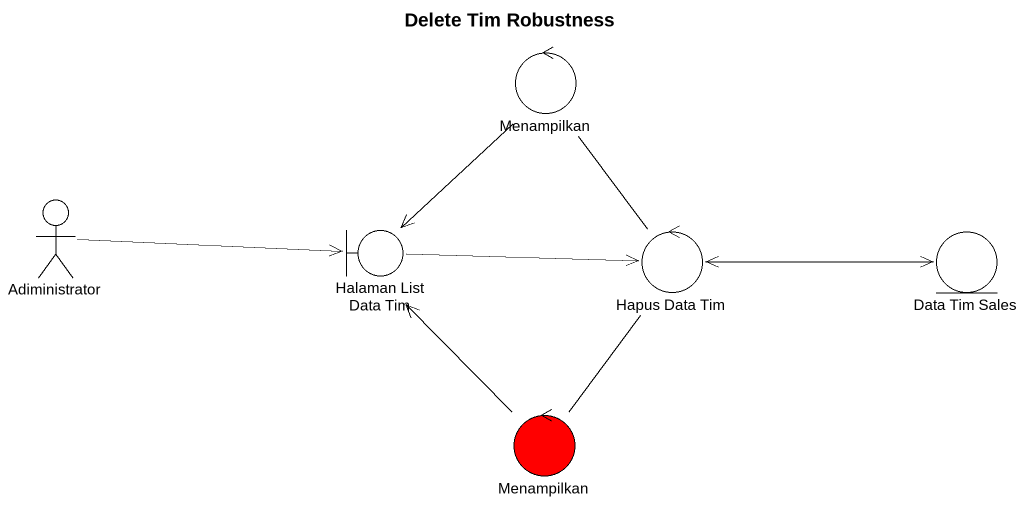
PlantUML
@startuml
title Delete Tim Robustness
control Menampilkan
actor Adiministrator
boundary "Halaman List Data Tim" as Halaman_List_Data_Tim
control "Hapus Data Tim" as Hapus_Data_Tim
entity "Data Tim Sales" as Data_Tim_Sales
control "Menampilkan" as Menampilkan_2 #FF0000
Menampilkan --> Halaman_List_Data_Tim
Adiministrator -right-> Halaman_List_Data_Tim
Halaman_List_Data_Tim -right-> Hapus_Data_Tim
Hapus_Data_Tim -up- Menampilkan
Hapus_Data_Tim <-right-> Data_Tim_Sales
Hapus_Data_Tim -- Menampilkan_2
Menampilkan_2 -up-> Halaman_List_Data_Tim
@enduml
